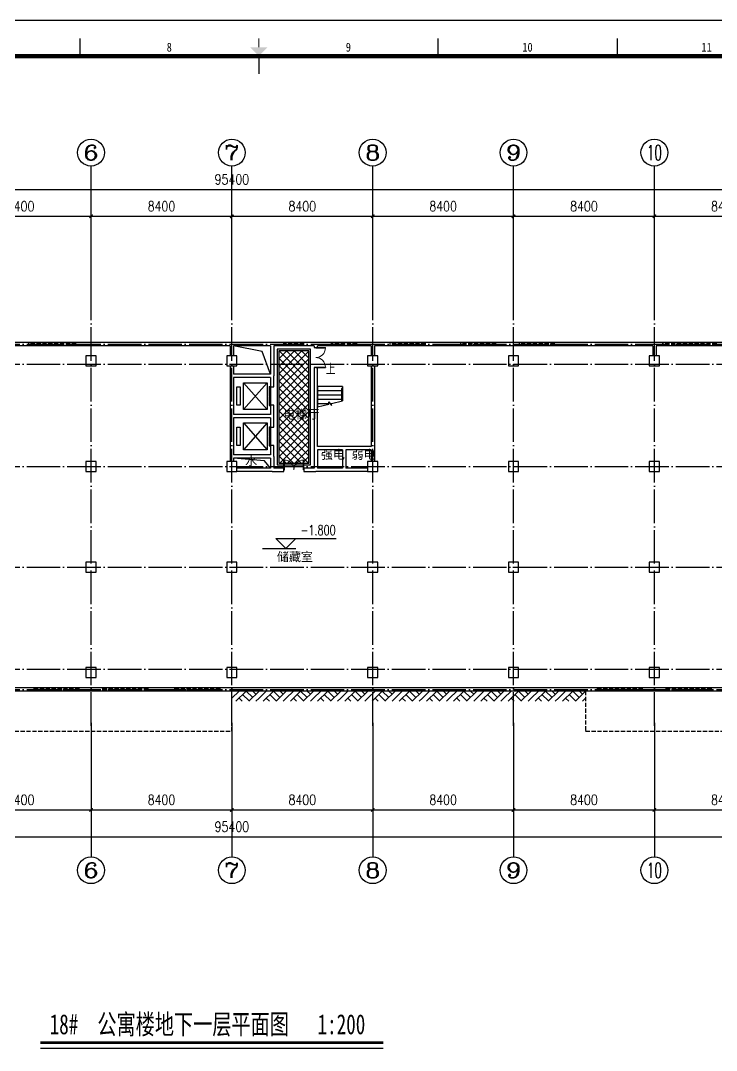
# Model space of a CAD drawing. Extents: x 122060 to 300410, y -425997 to -174060.
# Drawn here: x 198616 to 240116, y -235507 to -174060 of the extents above; entities that cross this region are included whole.
import ezdxf
from ezdxf.enums import TextEntityAlignment as Align

# ---------------------------------------------------------------- set-up
doc = ezdxf.new("R2010")
doc.units = 0
doc.header["$LTSCALE"] = 1000
doc.header["$MEASUREMENT"] = 0
doc.linetypes.add('DASH', pattern=[0.35, 0.25, -0.1])
doc.linetypes.add('DOTE', pattern=[2.42, 2, -0.2, 0.02, -0.2])
doc.layers.get('0').update_dxf_attribs({"linetype": 'CONTINUOUS'})
doc.layers.get('Defpoints').update_dxf_attribs({"linetype": 'CONTINUOUS'})
for name, color, linetype in [('AXIS', 3, 'CONTINUOUS'), ('AXIS_TEXT', 7, 'CONTINUOUS'), ('DIM_ELEV', 3, 'CONTINUOUS'), ('DIM_SYMB', 3, 'CONTINUOUS'), ('DOTE', 1, 'CONTINUOUS'), ('STAIR', 2, 'CONTINUOUS'), ('WINDOW', 4, 'CONTINUOUS'), ('WR-COLUMN', 255, 'CONTINUOUS'), ('WR-WALL', 255, 'CONTINUOUS'), ('图框', 255, 'CONTINUOUS'), ('平面填充', 251, 'CONTINUOUS')]:
    doc.layers.add(name, color=color, linetype=linetype)
doc.layers.add('PUB_TEXT', color=7, linetype='CONTINUOUS', lineweight=0)
doc.styles.add('_TCH_AXIS', font='COMPLEX', dxfattribs={"bigfont": 'GBCBIG'})
doc.styles.add('_TCH_DIM', font='SIMPLEX', dxfattribs={"bigfont": 'GBCBIG'})
doc.styles.add('COMPLEX', font='COMPLEX')
doc.styles.add('dim_font', font='SIMPLEX.shx', dxfattribs={"width": 0.8})
doc.styles.add('TKZ1', font='SIMHEI.TTF', dxfattribs={"width": 0.7})
doc.styles.add('宋体', font='SimSun.ttf')
doc.styles.add('长仿宋', font='SimSun.ttf', dxfattribs={"width": 0.7, "height": 5})
doc.dimstyles.new('DIMN200', dxfattribs={"dimscale": 2, "dimtxt": 300, "dimasz": 100, "dimexe": 250, "dimexo": 300, "dimgap": 150, "dimtad": 1, "dimdec": 0, "dimzin": 0, "dimdsep": 46, "dimtxsty": 'dim_font', "dimblk": 'ARCHTICK', "dimcen": 0.09, "dimclrt": 7, "dimazin": 2, "dimtfac": 1, "dimtdec": 0, "dimtix": 1, "dimtmove": 2, "dimatfit": 3, "dimfxl": 0, "dimtolj": 1, "dimtzin": 0, "dimarcsym": 0})

# ---------------------------------------------------------------- blocks, each defined once
blk = doc.blocks.new('图框2')
at = {"layer": '图框', "color": 0}
for p, q in [((84100, 59400), (0, 59400)), ((37762, 58900), (37762, 58400)), ((47838, 58900), (47838, 58400)), ((52875, 58900), (52875, 58400)), ((42800, 58400), (42800, 57900))]:
    blk.add_line(p, q, dxfattribs=at)
at = {"layer": '图框', "color": 0, "const_width": 30}
blk.add_lwpolyline([(42800, 58650), (42800, 58900)], dxfattribs=at)
at = {"layer": '图框', "color": 0, "const_width": 120}
blk.add_lwpolyline([(83100, 58400), (2500, 58400), (2500, 1000), (83100, 1000)], close=True, dxfattribs=at)
at = {"layer": '图框', "color": 0}
blk.add_solid([(42550, 58650), (43050, 58650), (42800, 58400)], dxfattribs=at)
at = {"layer": '图框', "color": 0, "style": 'TKZ1', "width": 0.85}
for s, p in [('8', (40281, 58650)), ('9', (45319, 58650)), ('10', (50356, 58650)), ('11', (55394, 58650))]:
    blk.add_text(s, height=250, dxfattribs=at).set_placement(p, align=Align.MIDDLE)
blk = doc.blocks.new('_ArchTick')
at = {"color": 0, "linetype": 'ByBlock', "const_width": 0.4}
blk.add_lwpolyline([(-0.5, -0.5), (0.5, 0.5)], dxfattribs=at)
blk = doc.blocks.new('*D225')
at = {"layer": 'AXIS', "color": 0, "lineweight": -2}
for p, q in [((194416, -190136), (194416, -185236)), ((202816, -190136), (202816, -185236)), ((194416, -185736), (202816, -185736))]:
    blk.add_line(p, q, dxfattribs=at)
at = {"layer": 'Defpoints', "color": 0}
for p in [(202816, -185736), (194416, -190736), (202816, -190736)]:
    blk.add_point(p, dxfattribs=at)
at = {"layer": 'AXIS', "color": 0, "lineweight": -2, "xscale": 200, "yscale": 200, "zscale": 200, "rotation": 180}
blk.add_blockref('_ArchTick', (194416, -185736), dxfattribs=at)
at = {"layer": 'AXIS', "color": 0, "lineweight": -2, "xscale": 200, "yscale": 200, "zscale": 200}
blk.add_blockref('_ArchTick', (202816, -185736), dxfattribs=at)
at = {"layer": 'AXIS', "color": 7, "insert": (198616, -185136), "char_height": 600, "attachment_point": 5, "style": 'dim_font'}
blk.add_mtext('\\A1;8400', dxfattribs=at)
blk = doc.blocks.new('*D226')
at = {"layer": 'AXIS', "color": 0, "lineweight": -2}
for p, q in [((202816, -190136), (202816, -185236)), ((211216, -190136), (211216, -185236)), ((202816, -185736), (211216, -185736))]:
    blk.add_line(p, q, dxfattribs=at)
at = {"layer": 'Defpoints', "color": 0}
for p in [(211216, -185736), (202816, -190736), (211216, -190736)]:
    blk.add_point(p, dxfattribs=at)
at = {"layer": 'AXIS', "color": 0, "lineweight": -2, "xscale": 200, "yscale": 200, "zscale": 200, "rotation": 180}
blk.add_blockref('_ArchTick', (202816, -185736), dxfattribs=at)
at = {"layer": 'AXIS', "color": 0, "lineweight": -2, "xscale": 200, "yscale": 200, "zscale": 200}
blk.add_blockref('_ArchTick', (211216, -185736), dxfattribs=at)
at = {"layer": 'AXIS', "color": 7, "insert": (207016, -185136), "char_height": 600, "attachment_point": 5, "style": 'dim_font'}
blk.add_mtext('\\A1;8400', dxfattribs=at)
blk = doc.blocks.new('*D227')
at = {"layer": 'AXIS', "color": 0, "lineweight": -2}
for p, q in [((211216, -190136), (211216, -185236)), ((219616, -190136), (219616, -185236)), ((211216, -185736), (219616, -185736))]:
    blk.add_line(p, q, dxfattribs=at)
at = {"layer": 'Defpoints', "color": 0}
for p in [(219616, -185736), (211216, -190736), (219616, -190736)]:
    blk.add_point(p, dxfattribs=at)
at = {"layer": 'AXIS', "color": 0, "lineweight": -2, "xscale": 200, "yscale": 200, "zscale": 200, "rotation": 180}
blk.add_blockref('_ArchTick', (211216, -185736), dxfattribs=at)
at = {"layer": 'AXIS', "color": 0, "lineweight": -2, "xscale": 200, "yscale": 200, "zscale": 200}
blk.add_blockref('_ArchTick', (219616, -185736), dxfattribs=at)
at = {"layer": 'AXIS', "color": 7, "insert": (215416, -185136), "char_height": 600, "attachment_point": 5, "style": 'dim_font'}
blk.add_mtext('\\A1;8400', dxfattribs=at)
blk = doc.blocks.new('*D228')
at = {"layer": 'AXIS', "color": 0, "lineweight": -2}
for p, q in [((219616, -190136), (219616, -185236)), ((228016, -190136), (228016, -185236)), ((219616, -185736), (228016, -185736))]:
    blk.add_line(p, q, dxfattribs=at)
at = {"layer": 'Defpoints', "color": 0}
for p in [(228016, -185736), (219616, -190736), (228016, -190736)]:
    blk.add_point(p, dxfattribs=at)
at = {"layer": 'AXIS', "color": 0, "lineweight": -2, "xscale": 200, "yscale": 200, "zscale": 200, "rotation": 180}
blk.add_blockref('_ArchTick', (219616, -185736), dxfattribs=at)
at = {"layer": 'AXIS', "color": 0, "lineweight": -2, "xscale": 200, "yscale": 200, "zscale": 200}
blk.add_blockref('_ArchTick', (228016, -185736), dxfattribs=at)
at = {"layer": 'AXIS', "color": 7, "insert": (223816, -185136), "char_height": 600, "attachment_point": 5, "style": 'dim_font'}
blk.add_mtext('\\A1;8400', dxfattribs=at)
blk = doc.blocks.new('*D229')
at = {"layer": 'AXIS', "color": 0, "lineweight": -2}
for p, q in [((228016, -190136), (228016, -185236)), ((236416, -190136), (236416, -185236)), ((228016, -185736), (236416, -185736))]:
    blk.add_line(p, q, dxfattribs=at)
at = {"layer": 'Defpoints', "color": 0}
for p in [(236416, -185736), (228016, -190736), (236416, -190736)]:
    blk.add_point(p, dxfattribs=at)
at = {"layer": 'AXIS', "color": 0, "lineweight": -2, "xscale": 200, "yscale": 200, "zscale": 200, "rotation": 180}
blk.add_blockref('_ArchTick', (228016, -185736), dxfattribs=at)
at = {"layer": 'AXIS', "color": 0, "lineweight": -2, "xscale": 200, "yscale": 200, "zscale": 200}
blk.add_blockref('_ArchTick', (236416, -185736), dxfattribs=at)
at = {"layer": 'AXIS', "color": 7, "insert": (232216, -185136), "char_height": 600, "attachment_point": 5, "style": 'dim_font'}
blk.add_mtext('\\A1;8400', dxfattribs=at)
blk = doc.blocks.new('*D230')
at = {"layer": 'AXIS', "color": 0, "lineweight": -2}
for p, q in [((236416, -190136), (236416, -185236)), ((244816, -190136), (244816, -185236)), ((236416, -185736), (244816, -185736))]:
    blk.add_line(p, q, dxfattribs=at)
at = {"layer": 'Defpoints', "color": 0}
for p in [(244816, -185736), (236416, -190736), (244816, -190736)]:
    blk.add_point(p, dxfattribs=at)
at = {"layer": 'AXIS', "color": 0, "lineweight": -2, "xscale": 200, "yscale": 200, "zscale": 200, "rotation": 180}
blk.add_blockref('_ArchTick', (236416, -185736), dxfattribs=at)
at = {"layer": 'AXIS', "color": 0, "lineweight": -2, "xscale": 200, "yscale": 200, "zscale": 200}
blk.add_blockref('_ArchTick', (244816, -185736), dxfattribs=at)
at = {"layer": 'AXIS', "color": 7, "insert": (240616, -185136), "char_height": 600, "attachment_point": 5, "style": 'dim_font'}
blk.add_mtext('\\A1;8400', dxfattribs=at)
blk = doc.blocks.new('*D233')
at = {"layer": 'AXIS', "color": 0, "lineweight": -2}
for p, q in [((163516, -190136), (163516, -183636)), ((258916, -190136), (258916, -183636)), ((163516, -184136), (258916, -184136))]:
    blk.add_line(p, q, dxfattribs=at)
at = {"layer": 'Defpoints', "color": 0}
for p in [(258916, -184136), (163516, -190736), (258916, -190736)]:
    blk.add_point(p, dxfattribs=at)
at = {"layer": 'AXIS', "color": 0, "lineweight": -2, "xscale": 200, "yscale": 200, "zscale": 200, "rotation": 180}
blk.add_blockref('_ArchTick', (163516, -184136), dxfattribs=at)
at = {"layer": 'AXIS', "color": 0, "lineweight": -2, "xscale": 200, "yscale": 200, "zscale": 200}
blk.add_blockref('_ArchTick', (258916, -184136), dxfattribs=at)
at = {"layer": 'AXIS', "color": 7, "insert": (211216, -183536), "char_height": 600, "attachment_point": 5, "style": 'dim_font'}
blk.add_mtext('\\A1;95400', dxfattribs=at)
blk = doc.blocks.new('*D238')
at = {"layer": 'AXIS', "color": 0, "lineweight": -2}
for p, q in [((194416, -216558), (194416, -221658)), ((202816, -216558), (202816, -221658)), ((194416, -221158), (202816, -221158))]:
    blk.add_line(p, q, dxfattribs=at)
at = {"layer": 'Defpoints', "color": 0}
for p in [(194416, -215958), (202816, -215958), (202816, -221158)]:
    blk.add_point(p, dxfattribs=at)
at = {"layer": 'AXIS', "color": 0, "lineweight": -2, "xscale": 200, "yscale": 200, "zscale": 200, "rotation": 180}
blk.add_blockref('_ArchTick', (194416, -221158), dxfattribs=at)
at = {"layer": 'AXIS', "color": 0, "lineweight": -2, "xscale": 200, "yscale": 200, "zscale": 200}
blk.add_blockref('_ArchTick', (202816, -221158), dxfattribs=at)
at = {"layer": 'AXIS', "color": 7, "insert": (198616, -220558), "char_height": 600, "attachment_point": 5, "style": 'dim_font'}
blk.add_mtext('\\A1;8400', dxfattribs=at)
blk = doc.blocks.new('*D239')
at = {"layer": 'AXIS', "color": 0, "lineweight": -2}
for p, q in [((202816, -216558), (202816, -221658)), ((211216, -216558), (211216, -221658)), ((202816, -221158), (211216, -221158))]:
    blk.add_line(p, q, dxfattribs=at)
at = {"layer": 'Defpoints', "color": 0}
for p in [(202816, -215958), (211216, -215958), (211216, -221158)]:
    blk.add_point(p, dxfattribs=at)
at = {"layer": 'AXIS', "color": 0, "lineweight": -2, "xscale": 200, "yscale": 200, "zscale": 200, "rotation": 180}
blk.add_blockref('_ArchTick', (202816, -221158), dxfattribs=at)
at = {"layer": 'AXIS', "color": 0, "lineweight": -2, "xscale": 200, "yscale": 200, "zscale": 200}
blk.add_blockref('_ArchTick', (211216, -221158), dxfattribs=at)
at = {"layer": 'AXIS', "color": 7, "insert": (207016, -220558), "char_height": 600, "attachment_point": 5, "style": 'dim_font'}
blk.add_mtext('\\A1;8400', dxfattribs=at)
blk = doc.blocks.new('*D240')
at = {"layer": 'AXIS', "color": 0, "lineweight": -2}
for p, q in [((211216, -216558), (211216, -221658)), ((219616, -216558), (219616, -221658)), ((211216, -221158), (219616, -221158))]:
    blk.add_line(p, q, dxfattribs=at)
at = {"layer": 'Defpoints', "color": 0}
for p in [(211216, -215958), (219616, -215958), (219616, -221158)]:
    blk.add_point(p, dxfattribs=at)
at = {"layer": 'AXIS', "color": 0, "lineweight": -2, "xscale": 200, "yscale": 200, "zscale": 200, "rotation": 180}
blk.add_blockref('_ArchTick', (211216, -221158), dxfattribs=at)
at = {"layer": 'AXIS', "color": 0, "lineweight": -2, "xscale": 200, "yscale": 200, "zscale": 200}
blk.add_blockref('_ArchTick', (219616, -221158), dxfattribs=at)
at = {"layer": 'AXIS', "color": 7, "insert": (215416, -220558), "char_height": 600, "attachment_point": 5, "style": 'dim_font'}
blk.add_mtext('\\A1;8400', dxfattribs=at)
blk = doc.blocks.new('*D241')
at = {"layer": 'AXIS', "color": 0, "lineweight": -2}
for p, q in [((219616, -216558), (219616, -221658)), ((228016, -216558), (228016, -221658)), ((219616, -221158), (228016, -221158))]:
    blk.add_line(p, q, dxfattribs=at)
at = {"layer": 'Defpoints', "color": 0}
for p in [(219616, -215958), (228016, -215958), (228016, -221158)]:
    blk.add_point(p, dxfattribs=at)
at = {"layer": 'AXIS', "color": 0, "lineweight": -2, "xscale": 200, "yscale": 200, "zscale": 200, "rotation": 180}
blk.add_blockref('_ArchTick', (219616, -221158), dxfattribs=at)
at = {"layer": 'AXIS', "color": 0, "lineweight": -2, "xscale": 200, "yscale": 200, "zscale": 200}
blk.add_blockref('_ArchTick', (228016, -221158), dxfattribs=at)
at = {"layer": 'AXIS', "color": 7, "insert": (223816, -220558), "char_height": 600, "attachment_point": 5, "style": 'dim_font'}
blk.add_mtext('\\A1;8400', dxfattribs=at)
blk = doc.blocks.new('*D242')
at = {"layer": 'AXIS', "color": 0, "lineweight": -2}
for p, q in [((228016, -216558), (228016, -221658)), ((236416, -216558), (236416, -221658)), ((228016, -221158), (236416, -221158))]:
    blk.add_line(p, q, dxfattribs=at)
at = {"layer": 'Defpoints', "color": 0}
for p in [(228016, -215958), (236416, -215958), (236416, -221158)]:
    blk.add_point(p, dxfattribs=at)
at = {"layer": 'AXIS', "color": 0, "lineweight": -2, "xscale": 200, "yscale": 200, "zscale": 200, "rotation": 180}
blk.add_blockref('_ArchTick', (228016, -221158), dxfattribs=at)
at = {"layer": 'AXIS', "color": 0, "lineweight": -2, "xscale": 200, "yscale": 200, "zscale": 200}
blk.add_blockref('_ArchTick', (236416, -221158), dxfattribs=at)
at = {"layer": 'AXIS', "color": 7, "insert": (232216, -220558), "char_height": 600, "attachment_point": 5, "style": 'dim_font'}
blk.add_mtext('\\A1;8400', dxfattribs=at)
blk = doc.blocks.new('*D243')
at = {"layer": 'AXIS', "color": 0, "lineweight": -2}
for p, q in [((236416, -216558), (236416, -221658)), ((244816, -216558), (244816, -221658)), ((236416, -221158), (244816, -221158))]:
    blk.add_line(p, q, dxfattribs=at)
at = {"layer": 'Defpoints', "color": 0}
for p in [(236416, -215958), (244816, -215958), (244816, -221158)]:
    blk.add_point(p, dxfattribs=at)
at = {"layer": 'AXIS', "color": 0, "lineweight": -2, "xscale": 200, "yscale": 200, "zscale": 200, "rotation": 180}
blk.add_blockref('_ArchTick', (236416, -221158), dxfattribs=at)
at = {"layer": 'AXIS', "color": 0, "lineweight": -2, "xscale": 200, "yscale": 200, "zscale": 200}
blk.add_blockref('_ArchTick', (244816, -221158), dxfattribs=at)
at = {"layer": 'AXIS', "color": 7, "insert": (240616, -220558), "char_height": 600, "attachment_point": 5, "style": 'dim_font'}
blk.add_mtext('\\A1;8400', dxfattribs=at)
blk = doc.blocks.new('*D246')
at = {"layer": 'AXIS', "color": 0, "lineweight": -2}
for p, q in [((163516, -216558), (163516, -223258)), ((258916, -216558), (258916, -223258)), ((163516, -222758), (258916, -222758))]:
    blk.add_line(p, q, dxfattribs=at)
at = {"layer": 'Defpoints', "color": 0}
for p in [(163516, -215958), (258916, -215958), (258916, -222758)]:
    blk.add_point(p, dxfattribs=at)
at = {"layer": 'AXIS', "color": 0, "lineweight": -2, "xscale": 200, "yscale": 200, "zscale": 200, "rotation": 180}
blk.add_blockref('_ArchTick', (163516, -222758), dxfattribs=at)
at = {"layer": 'AXIS', "color": 0, "lineweight": -2, "xscale": 200, "yscale": 200, "zscale": 200}
blk.add_blockref('_ArchTick', (258916, -222758), dxfattribs=at)
at = {"layer": 'AXIS', "color": 7, "insert": (211216, -222158), "char_height": 600, "attachment_point": 5, "style": 'dim_font'}
blk.add_mtext('\\A1;95400', dxfattribs=at)
blk = doc.blocks.new('_FZHK')
blk.add_lwpolyline([(-0.5, -0.5), (0.5, -0.5), (0.5, 0.5), (-0.5, 0.5)], close=True)
blk = doc.blocks.new('$DorLib2D$00000002')
for p, q in [((-0.5, 0), (-0.5, 0.4875)), ((-0.475, 0.4875), (-0.5, 0.4875)), ((-0.475, 0), (-0.475, 0.4875)), ((0.475, 0), (0.475, 0.4875)), ((0.475, 0.4875), (0.5, 0.4875)), ((0.5, 0), (0.5, 0.4875)), ((-0.5, 0), (-0.475, 0)), ((0.5, 0), (0.475, 0))]:
    blk.add_line(p, q)
at = {"lineweight": 13}
for centre, start, end in [((-0.4875, 0), 0, 88.53072), ((0.4875, 0), 91.46928, 180)]:
    blk.add_arc(centre, 0.4875, start, end, dxfattribs=at)
blk = doc.blocks.new('$TCHSYS$LDOR22D')
for p, q in [((-0.517, 0.833), (-0.017, 0.833)), ((-0.517, 0.833), (-0.517, 0.667)), ((-0.517, 0.667), (-0.017, 0.667)), ((-0.017, 0.833), (-0.017, 0.667)), ((0.017, 0.833), (0.017, 0.667)), ((0.017, 0.833), (0.517, 0.833)), ((0.017, 0.667), (0.517, 0.667)), ((0.517, 0.833), (0.517, 0.667)), ((-0.5, 0.5), (0.5, 0.5))]:
    blk.add_line(p, q)
blk = doc.blocks.new('_AXISO')
blk.add_circle((0, 0), 0.5)
at = {"layer": 'AXIS_TEXT', "style": 'COMPLEX', "width": 1.041667}
blk.add_attdef('A', text='', height=0.56, dxfattribs=at).set_placement((-0.25, -0.28), (0.25, -0.28), align=Align.FIT)
blk = doc.blocks.new('$LinePat$素土夯实')
at = {"color": 0}
for p, q in [((0, -210), (210, 0)), ((120, -300), (420, 0)), ((420, 0), (608, -188)), ((495, -300), (795, 0)), ((615, 0), (705, -90)), ((210, -210), (300, -300)), ((315, -105), (502, -293)), ((705, -300), (795, -210))]:
    blk.add_line(p, q, dxfattribs=at)

msp = doc.modelspace()

# ---------------------------------------------------------------- hatches: boundary and pattern name
at = {"layer": '平面填充'}
h = msp.add_hatch(dxfattribs=at)
h.set_pattern_fill('ANSI37', color=256, scale=200, style=0)
h.set_pattern_definition([(45, (-293122.33, 61492.1), (-224.5064, 224.5064), []), (135, (-293122.33, 61492.1), (-224.5064, -224.5064), [])])
h.paths.add_polyline_path([(214015.6, -200464.8), (215815.6, -200464.8), (215815.6, -193764.8), (214015.6, -193764.8)])

# ---------------------------------------------------------------- linework, layer by layer
at = {"layer": 'AXIS'}
for p, q in [((202815.6, -190735.8), (202815.6, -182735.8)), ((211215.6, -190735.8), (211215.6, -182735.8)), ((219615.6, -190735.8), (219615.6, -182735.8)), ((228015.6, -190735.8), (228015.6, -182735.8)), ((236415.6, -190735.8), (236415.6, -182735.8)), ((202815.6, -215957.6), (202815.6, -223957.6)), ((211215.6, -215957.6), (211215.6, -223957.6)), ((219615.6, -215957.6), (219615.6, -223957.6)), ((228015.6, -215957.6), (228015.6, -223957.6)), ((236415.6, -215957.6), (236415.6, -223957.6))]:
    msp.add_line(p, q, dxfattribs=at)
at = {"layer": 'DIM_ELEV'}
for p, q in [((214435.7, -205562.1), (213835.7, -204962.1)), ((213835.7, -204962.1), (217435.7, -204962.1)), ((214435.7, -205562.1), (215035.7, -204962.1)), ((213035.7, -205562.1), (215035.7, -205562.1))]:
    msp.add_line(p, q, dxfattribs=at)
at = {"layer": 'DIM_SYMB'}
msp.add_lwpolyline([(217035.6, -195394.1, 0, 0, 0), (217035.6, -196234.8, 160, 0, 0), (217035.6, -196834.8, 0, 0, 0)], format="xyseb", dxfattribs=at)
at = {"layer": 'DIM_SYMB', "const_width": 157.5}
msp.add_lwpolyline([(199799.1, -235051.6), (220245.9, -235051.6)], dxfattribs=at)
at = {"layer": 'DIM_SYMB'}
msp.add_lwpolyline([(199799.1, -235366.6), (220245.9, -235366.6)], dxfattribs=at)
at = {"layer": 'DOTE', "linetype": 'DOTE'}
for p, q in [((202815.6, -216140.2), (202815.6, -189525.2)), ((211215.6, -216140.2), (211215.6, -189525.2)), ((219615.6, -216140.2), (219615.6, -189525.2)), ((228015.6, -216140.2), (228015.6, -189525.2)), ((236415.6, -216140.2), (236415.6, -189525.2)), ((160260.5, -193364.8), (261267.3, -193364.8)), ((160260.5, -194564.8), (261267.3, -194564.8)), ((160260.5, -200664.8), (261267.3, -200664.8)), ((160260.5, -206664.8), (260967.3, -206664.8)), ((160260.5, -212764.8), (260967.3, -212764.8)), ((160260.5, -213964.8), (260967.3, -213964.8))]:
    msp.add_line(p, q, dxfattribs=at)
at = {"layer": 'STAIR'}
for p, q in [((211515.6, -195914.8), (211715.6, -195914.8)), ((211515.6, -197014.8), (211515.6, -195914.8)), ((211715.6, -195914.8), (211715.6, -197014.8)), ((211915.6, -195664.8), (213315.6, -195664.8)), ((211915.6, -197264.8), (211915.6, -195664.8)), ((211915.6, -195664.8), (213315.6, -197264.8)), ((213315.6, -195664.8), (211915.6, -197264.8)), ((213315.6, -195664.8), (213315.6, -197264.8)), ((216315.6, -195884.8), (216315.6, -197109.7)), ((217815.6, -195884.8), (216315.6, -195884.8)), ((217755.6, -196014.8), (217755.6, -196754.7)), ((217815.6, -196014.8), (217755.6, -196014.8)), ((217815.6, -195884.8), (217815.6, -196014.8)), ((217815.6, -196014.8), (217815.6, -196739.9)), ((217815.6, -196014.8), (217815.6, -196739.9)), ((217755.6, -196144.8), (216315.6, -196144.8)), ((217755.6, -196404.8), (216315.6, -196404.8)), ((211715.6, -197014.8), (211515.6, -197014.8)), ((217755.6, -196664.8), (216315.6, -196664.8)), ((216998.1, -196924.8), (216315.6, -196924.8)), ((216315.6, -197109.7), (216997.8, -196941.6)), ((216997.8, -196941.6), (217000.5, -196806.6)), ((217000.5, -196806.6), (217150.3, -197030)), ((217152.4, -196924.8), (217079.8, -196924.8)), ((217150.3, -197030), (217152.9, -196903.3)), ((217152.9, -196903.3), (217815.6, -196739.9)), ((213315.6, -197264.8), (211915.6, -197264.8)), ((211515.6, -198314.8), (211715.6, -198314.8)), ((211515.6, -199414.8), (211515.6, -198314.8)), ((211715.6, -198314.8), (211715.6, -199414.8)), ((211915.6, -198064.8), (213315.6, -198064.8)), ((211915.6, -199664.8), (211915.6, -198064.8)), ((211915.6, -198064.8), (213315.6, -199664.8)), ((213315.6, -198064.8), (211915.6, -199664.8)), ((213315.6, -198064.8), (213315.6, -199664.8)), ((211715.6, -199414.8), (211515.6, -199414.8)), ((213315.6, -199664.8), (211915.6, -199664.8))]:
    msp.add_line(p, q, dxfattribs=at)
at = {"layer": 'STAIR', "linetype": 'DASH'}
for points in [[(194415.6, -214064.8), (194415.6, -216464.8), (211215.6, -216464.8), (211215.6, -214064.8), (194415.6, -214064.8)], [(232315.6, -214064.8), (232315.6, -216464.8), (250515.6, -216464.8), (250515.6, -214064.8), (232315.6, -214064.8)]]:
    msp.add_lwpolyline(points, dxfattribs=at)
at = {"layer": 'WINDOW', "linetype": 'DASH'}
for p, q in [((199115.6, -193464.8), (199115.6, -193264.8)), ((201915.6, -193331.5), (199115.6, -193331.5)), ((201915.6, -193398.2), (199115.6, -193398.2)), ((201915.6, -193464.8), (201915.6, -193264.8)), ((214315.6, -193464.8, 800), (214315.6, -193264.8, 800)), ((215515.6, -193331.5, 800), (214315.6, -193331.5, 800)), ((215515.6, -193398.2, 800), (214315.6, -193398.2, 800)), ((215515.6, -193464.8, 800), (215515.6, -193264.8, 800)), ((217165.6, -193464.8, 800), (217165.6, -193264.8, 800)), ((218665.6, -193331.5, 800), (217165.6, -193331.5, 800)), ((218665.6, -193398.2, 800), (217165.6, -193398.2, 800)), ((218665.6, -193464.8, 800), (218665.6, -193264.8, 800)), ((220665.6, -193464.8, 800), (220665.6, -193264.8, 800)), ((222765.6, -193331.5, 800), (220665.6, -193331.5, 800)), ((222765.6, -193398.2, 800), (220665.6, -193398.2, 800)), ((222765.6, -193464.8, 800), (222765.6, -193264.8, 800)), ((224865.6, -193464.8, 800), (224865.6, -193264.8, 800)), ((226965.6, -193331.5, 800), (224865.6, -193331.5, 800)), ((226965.6, -193398.2, 800), (224865.6, -193398.2, 800)), ((226965.6, -193464.8, 800), (226965.6, -193264.8, 800)), ((228365.6, -193464.8), (228365.6, -193264.8)), ((230465.6, -193331.5), (228365.6, -193331.5)), ((230465.6, -193398.2), (228365.6, -193398.2)), ((230465.6, -193464.8), (230465.6, -193264.8)), ((236915.6, -193464.8, 800), (236915.6, -193264.8, 800)), ((240115.6, -193331.5, 800), (236915.6, -193331.5, 800)), ((240115.6, -193398.2, 800), (236915.6, -193398.2, 800)), ((240115.6, -193464.8, 800), (240115.6, -193264.8, 800)), ((199415.6, -214064.8, 800), (199415.6, -213864.8, 800)), ((202115.6, -213931.5, 800), (199415.6, -213931.5, 800)), ((202115.6, -213998.2, 800), (199415.6, -213998.2, 800)), ((202115.6, -214064.8, 800), (202115.6, -213864.8, 800)), ((203515.6, -214064.8, 800), (203515.6, -213864.8, 800)), ((206215.6, -213931.5, 800), (203515.6, -213931.5, 800)), ((206215.6, -213998.2, 800), (203515.6, -213998.2, 800)), ((206215.6, -214064.8, 800), (206215.6, -213864.8, 800)), ((207815.6, -214064.8, 800), (207815.6, -213864.8, 800)), ((210515.6, -213931.5, 800), (207815.6, -213931.5, 800)), ((210515.6, -213998.2, 800), (207815.6, -213998.2, 800)), ((210515.6, -214064.8, 800), (210515.6, -213864.8, 800)), ((233015.6, -214064.8, 800), (233015.6, -213864.8, 800)), ((235715.6, -213931.5, 800), (233015.6, -213931.5, 800)), ((235715.6, -213998.2, 800), (233015.6, -213998.2, 800)), ((235715.6, -214064.8, 800), (235715.6, -213864.8, 800)), ((237115.6, -214064.8, 800), (237115.6, -213864.8, 800)), ((239815.6, -213931.5, 800), (237115.6, -213931.5, 800)), ((239815.6, -213998.2, 800), (237115.6, -213998.2, 800)), ((239815.6, -214064.8, 800), (239815.6, -213864.8, 800))]:
    msp.add_line(p, q, dxfattribs=at)
at = {"layer": 'WR-WALL'}
for p, q in [((211215.6, -193264.8), (186015.6, -193264.8)), ((211115.6, -193464.8), (186115.6, -193464.8)), ((211115.6, -193464.8), (211115.6, -194064.8)), ((213615.6, -193264.8), (211215.6, -193264.8)), ((211315.6, -193464.8), (211315.6, -194064.8)), ((213515.6, -193464.8), (211315.6, -193464.8)), ((213515.6, -193464.8), (213515.6, -195164.8)), ((216215.6, -193264.8), (213615.6, -193264.8)), ((213715.6, -193464.8), (213715.6, -195264.8)), ((216115.6, -193464.8), (213715.6, -193464.8)), ((216115.6, -193464.8), (216115.6, -193564.8)), ((219615.6, -193264.8), (216215.6, -193264.8)), ((219515.6, -193464.8), (216315.6, -193464.8)), ((216315.6, -193564.8), (216315.6, -193464.8)), ((219515.6, -193464.8), (219515.6, -194064.8)), ((236415.6, -193264.8), (219615.6, -193264.8)), ((236315.6, -193464.8), (219715.6, -193464.8)), ((219715.6, -193464.8), (219715.6, -194064.8)), ((236315.6, -193464.8), (236315.6, -194064.8)), ((244815.6, -193264.8), (236415.6, -193264.8)), ((244715.6, -193464.8), (236515.6, -193464.8)), ((236515.6, -193464.8), (236515.6, -194064.8)), ((216115.6, -193564.8), (216315.6, -193564.8)), ((211115.6, -194664.8), (211115.6, -195264.8)), ((211315.6, -194664.8), (211315.6, -195164.8)), ((216315.6, -194764.8), (216115.6, -194764.8)), ((216115.6, -194764.8), (216115.6, -199564.8)), ((216315.6, -199464.8), (216315.6, -194764.8)), ((219515.6, -194664.8), (219515.6, -199464.8)), ((219715.6, -194664.8), (219715.6, -199564.8)), ((211115.6, -195264.8), (211115.6, -197664.8)), ((213515.6, -195164.8), (211315.6, -195164.8)), ((213515.6, -195364.8), (211315.6, -195364.8)), ((211315.6, -195364.8), (211315.6, -197564.8)), ((213515.6, -195364.8), (213515.6, -195914.8)), ((213715.6, -195914.8), (213715.6, -195264.8)), ((213515.6, -195914.8), (213715.6, -195914.8)), ((213715.6, -197014.8), (213515.6, -197014.8)), ((213515.6, -197014.8), (213515.6, -197564.8)), ((213715.6, -197664.8), (213715.6, -197014.8)), ((211115.6, -197664.8), (211115.6, -200064.8)), ((213515.6, -197564.8), (211315.6, -197564.8)), ((213515.6, -197764.8), (211315.6, -197764.8)), ((211315.6, -197764.8), (211315.6, -199964.8)), ((213515.6, -197764.8), (213515.6, -198314.8)), ((213715.6, -198314.8), (213715.6, -197664.8)), ((213515.6, -198314.8), (213715.6, -198314.8)), ((213715.6, -199414.8), (213515.6, -199414.8)), ((213515.6, -199414.8), (213515.6, -199964.8)), ((213715.6, -200064.8), (213715.6, -199414.8)), ((216115.6, -199564.8), (216115.6, -200764.8)), ((217915.6, -199464.8), (216315.6, -199464.8)), ((217815.6, -199664.8), (216315.6, -199664.8)), ((216315.6, -199664.8), (216315.6, -200764.8)), ((217815.6, -199664.8), (217815.6, -200764.8)), ((219515.6, -199464.8), (217915.6, -199464.8)), ((219515.6, -199664.8), (218015.6, -199664.8)), ((218015.6, -199664.8), (218015.6, -200764.8)), ((219515.6, -199664.8), (219515.6, -200364.8)), ((219715.6, -199564.8), (219715.6, -200364.8)), ((211115.6, -200064.8), (211115.6, -200364.8)), ((213515.6, -199964.8), (211315.6, -199964.8)), ((213515.6, -200164.8), (211315.6, -200164.8)), ((211315.6, -200164.8), (211315.6, -200364.8)), ((213515.6, -200164.8), (213515.6, -200764.8)), ((213715.6, -200064.8), (213715.6, -200764.8)), ((213515.6, -200764.8), (211515.6, -200764.8)), ((214315.6, -200764.8), (213715.6, -200764.8)), ((214315.6, -200964.8), (214315.6, -200764.8)), ((216115.6, -200764.8), (215515.6, -200764.8)), ((215515.6, -200764.8), (215515.6, -200964.8)), ((217815.6, -200764.8), (216315.6, -200764.8)), ((219315.6, -200764.8), (218015.6, -200764.8)), ((213615.6, -200964.8), (211515.6, -200964.8)), ((213615.6, -200964.8), (214315.6, -200964.8)), ((215515.6, -200964.8), (216215.6, -200964.8)), ((217915.6, -200964.8), (216215.6, -200964.8)), ((219315.6, -200964.8), (217915.6, -200964.8)), ((259015.6, -214064.8), (163415.6, -214064.8)), ((258815.6, -213864.8), (163615.6, -213864.8))]:
    msp.add_line(p, q, dxfattribs=at)
at = {"layer": '平面填充'}
for points in [[(213515.6, -195164.8), (213023.9, -193809.1), (211315.6, -193464.8)], [(213515.6, -200764.8), (213154.4, -200324.3), (211315.6, -200164.8)]]:
    msp.add_lwpolyline(points, dxfattribs=at)
for points in [[(213915.6, -200564.8), (215915.6, -200564.8), (215915.6, -193664.8), (213915.6, -193664.8)], [(214015.6, -200464.8), (215815.6, -200464.8), (215815.6, -193764.8), (214015.6, -193764.8)]]:
    msp.add_lwpolyline(points, close=True, dxfattribs=at)

# ---------------------------------------------------------------- block references
at = {"layer": 'AXIS'}
ref = msp.add_blockref('_AXISO', (202815.6, -181935.8), dxfattribs=dict(at, xscale=1600, yscale=1600, zscale=1600))
ref.add_attrib('A', '6', dxfattribs={"layer": 'AXIS_TEXT', "height": 905.1, "style": '_TCH_AXIS', "width": 1.5}).set_placement((202363.1, -182388.3), (203268.2, -182388.3), align=Align.FIT)
ref = msp.add_blockref('_AXISO', (211215.6, -181935.8), dxfattribs=dict(at, xscale=1600, yscale=1600, zscale=1600))
ref.add_attrib('A', '7', dxfattribs={"layer": 'AXIS_TEXT', "height": 905.1, "style": '_TCH_AXIS', "width": 1.5}).set_placement((210763.1, -182388.3), (211668.2, -182388.3), align=Align.FIT)
ref = msp.add_blockref('_AXISO', (219615.6, -181935.8), dxfattribs=dict(at, xscale=1600, yscale=1600, zscale=1600))
ref.add_attrib('A', '8', dxfattribs={"layer": 'AXIS_TEXT', "height": 905.1, "style": '_TCH_AXIS', "width": 1.5}).set_placement((219163.1, -182388.3), (220068.2, -182388.3), align=Align.FIT)
ref = msp.add_blockref('_AXISO', (228015.6, -181935.8), dxfattribs=dict(at, xscale=1600, yscale=1600, zscale=1600))
ref.add_attrib('A', '9', dxfattribs={"layer": 'AXIS_TEXT', "height": 905.1, "style": '_TCH_AXIS', "width": 1.5}).set_placement((227563.1, -182388.3), (228468.2, -182388.3), align=Align.FIT)
ref = msp.add_blockref('_AXISO', (236415.6, -181935.8), dxfattribs=dict(at, xscale=1600, yscale=1600, zscale=1600))
ref.add_attrib('A', '10', dxfattribs={"layer": 'AXIS_TEXT', "height": 905.1, "style": '_TCH_AXIS', "width": 0.724138}).set_placement((235963.1, -182388.3), (236868.2, -182388.3), align=Align.FIT)
ref = msp.add_blockref('_AXISO', (202815.6, -224757.6), dxfattribs=dict(at, xscale=1600, yscale=1600, zscale=1600))
ref.add_attrib('A', '6', dxfattribs={"layer": 'AXIS_TEXT', "height": 905.1, "style": '_TCH_AXIS', "width": 1.5}).set_placement((202363.1, -225210.2), (203268.2, -225210.2), align=Align.FIT)
ref = msp.add_blockref('_AXISO', (211215.6, -224757.6), dxfattribs=dict(at, xscale=1600, yscale=1600, zscale=1600))
ref.add_attrib('A', '7', dxfattribs={"layer": 'AXIS_TEXT', "height": 905.1, "style": '_TCH_AXIS', "width": 1.5}).set_placement((210763.1, -225210.2), (211668.2, -225210.2), align=Align.FIT)
ref = msp.add_blockref('_AXISO', (219615.6, -224757.6), dxfattribs=dict(at, xscale=1600, yscale=1600, zscale=1600))
ref.add_attrib('A', '8', dxfattribs={"layer": 'AXIS_TEXT', "height": 905.1, "style": '_TCH_AXIS', "width": 1.5}).set_placement((219163.1, -225210.2), (220068.2, -225210.2), align=Align.FIT)
ref = msp.add_blockref('_AXISO', (228015.6, -224757.6), dxfattribs=dict(at, xscale=1600, yscale=1600, zscale=1600))
ref.add_attrib('A', '9', dxfattribs={"layer": 'AXIS_TEXT', "height": 905.1, "style": '_TCH_AXIS', "width": 1.5}).set_placement((227563.1, -225210.2), (228468.2, -225210.2), align=Align.FIT)
ref = msp.add_blockref('_AXISO', (236415.6, -224757.6), dxfattribs=dict(at, xscale=1600, yscale=1600, zscale=1600))
ref.add_attrib('A', '10', dxfattribs={"layer": 'AXIS_TEXT', "height": 905.1, "style": '_TCH_AXIS', "width": 0.724138}).set_placement((235963.1, -225210.2), (236868.2, -225210.2), align=Align.FIT)
at = {"layer": 'WINDOW'}
for name, p, xscale, yscale, zscale, rotation in [('$DorLib2D$00000002', (216215.6, -194164.8), 1200, 1200, 1200, 269.9999999999989), ('$TCHSYS$LDOR22D', (213615.6, -196464.8), 1100, -200, 1100, 270), ('$TCHSYS$LDOR22D', (213615.6, -198864.8), 1100, -200, 1100, 270), ('$DorLib2D$00000002', (214915.6, -200864.8), 1200, -1200, 1200, 180)]:
    msp.add_blockref(name, p, dxfattribs=dict(at, xscale=xscale, yscale=yscale, zscale=zscale, rotation=rotation))
at = {"layer": 'WR-COLUMN', "xscale": 600, "yscale": 600, "zscale": 600}
for p in [(202815.6, -194364.8), (211215.6, -194364.8), (219615.6, -194364.8), (228015.6, -194364.8), (236415.6, -194364.8), (202815.6, -200664.8), (211215.6, -200664.8), (219615.6, -200664.8), (236415.6, -200664.8), (202815.6, -206664.8), (211215.6, -206664.8), (219615.6, -206664.8), (228015.6, -206664.8), (236415.6, -206664.8), (202815.6, -212964.8), (211215.6, -212964.8), (219615.6, -212964.8), (228015.6, -212964.8), (236415.6, -212964.8)]:
    msp.add_blockref('_FZHK', p, dxfattribs=at)
at = {"layer": 'WR-COLUMN', "xscale": 600, "yscale": 600, "zscale": 600, "rotation": 270}
msp.add_blockref('_FZHK', (228015.6, -200664.8), dxfattribs=at)
at = {"layer": '图框', "color": 0, "linetype": 'ByBlock', "xscale": 2.120689655188471, "yscale": 2.120689654489979, "zscale": 2.120689654490778}
msp.add_blockref('图框2', (122059.6, -300028.5), dxfattribs=at)
at = {"layer": '平面填充', "xscale": 2.041606192548381, "yscale": 2, "zscale": 2}
for p in [(211215.6, -214064.8), (212838.7, -214064.8), (214461.8, -214064.8), (216084.9, -214064.8), (217707.9, -214064.8), (219331, -214064.8), (220954.1, -214064.8), (222577.2, -214064.8), (224200.3, -214064.8), (225823.3, -214064.8), (227446.4, -214064.8), (229069.5, -214064.8), (230692.6, -214064.8)]:
    msp.add_blockref('$LinePat$素土夯实', p, dxfattribs=at)

# ---------------------------------------------------------------- texts
at = {"layer": 'PUB_TEXT'}
for s, height, style, p in [('上', 675.2, '_TCH_DIM', (216827.1, -195194.1)), ('电梯厅', 525, '宋体', (214285.9, -197815.7)), ('强电', 525, '宋体', (216526.4, -200215.7)), ('弱电', 525, '宋体', (218355.8, -200215.7)), ('水', 525, '宋体', (212006.6, -200594.3)), ('储藏室', 525, '宋体', (213905.9, -206316.4))]:
    msp.add_text(s, height=height, dxfattribs=dict(at, style=style)).set_placement(p)
for s, height, style, width, p in [('-1.800', 595, '_TCH_DIM', 0.705882, (215315.7, -204762.1)), ('18#  公寓楼地下一层平面图   1:200', 1196.203, '长仿宋', 0.7, (200347.7, -234543.9))]:
    msp.add_text(s, height=height, dxfattribs=dict(at, style=style, width=width)).set_placement(p)

# ---------------------------------------------------------------- dimensions: what is measured, and where the dimension line sits
at = {"layer": 'AXIS'}
for p1, p2, distance, picture, middle in [((163515.6, -190735.8), (258915.6, -190735.8), 6600, '*D233', (211215.6, -183535.8)), ((194415.6, -190735.8), (202815.6, -190735.8), 5000, '*D225', (198615.6, -185135.8)), ((202815.6, -190735.8), (211215.6, -190735.8), 5000, '*D226', (207015.6, -185135.8)), ((211215.6, -190735.8), (219615.6, -190735.8), 5000, '*D227', (215415.6, -185135.8)), ((219615.6, -190735.8), (228015.6, -190735.8), 5000, '*D228', (223815.6, -185135.8)), ((228015.6, -190735.8), (236415.6, -190735.8), 5000, '*D229', (232215.6, -185135.8)), ((236415.6, -190735.8), (244815.6, -190735.8), 5000, '*D230', (240615.6, -185135.8)), ((163515.6, -215957.6), (258915.6, -215957.6), -6800, '*D246', (211215.6, -222157.6)), ((194415.6, -215957.6), (202815.6, -215957.6), -5200, '*D238', (198615.6, -220557.6)), ((202815.6, -215957.6), (211215.6, -215957.6), -5200, '*D239', (207015.6, -220557.6)), ((211215.6, -215957.6), (219615.6, -215957.6), -5200, '*D240', (215415.6, -220557.6)), ((219615.6, -215957.6), (228015.6, -215957.6), -5200, '*D241', (223815.6, -220557.6)), ((228015.6, -215957.6), (236415.6, -215957.6), -5200, '*D242', (232215.6, -220557.6)), ((236415.6, -215957.6), (244815.6, -215957.6), -5200, '*D243', (240615.6, -220557.6))]:
    dim = msp.add_aligned_dim(p1=p1, p2=p2, distance=distance, dimstyle='DIMN200', dxfattribs=at)
    dim.commit()
    dim.dimension.update_dxf_attribs({"geometry": picture, "text_midpoint": middle})

doc.saveas('drawing.dxf')
